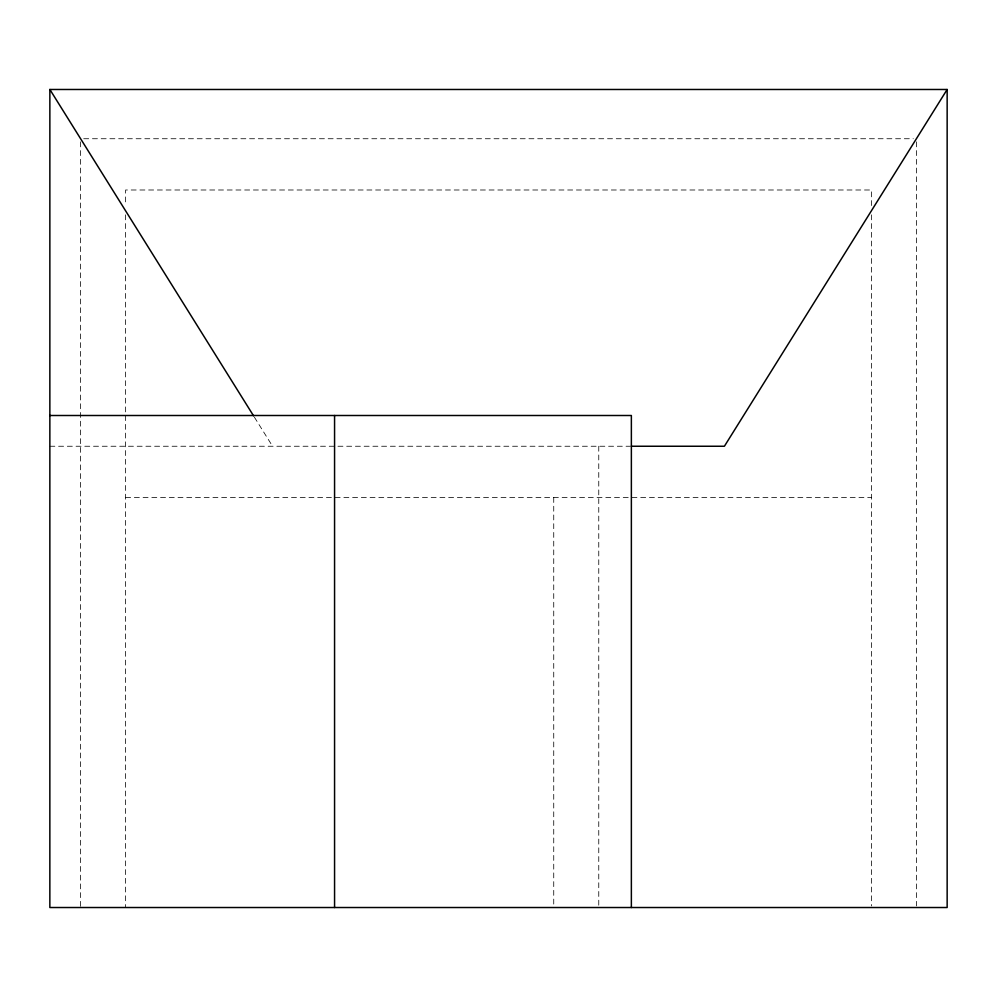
<?xml version="1.0" encoding="UTF-8"?>
<svg xmlns="http://www.w3.org/2000/svg" width="997" height="997" viewBox="0 0 997 997"><rect width="100%" height="100%" fill="white"/><g stroke="black" fill="none" stroke-linecap="round" stroke-linejoin="round"><path stroke-width="0.75" stroke-dasharray="4.99 3.74" d="M83.711 138.733L913.289 138.733M49.862 446.245L629.78 446.245M125.622 497.503L871.378 497.503M254.397 417.182L272.542 446.245M916.405 141.848L916.405 905.961M871.378 205.556L871.378 189.991L125.622 189.991L125.622 205.556M871.378 214.841L871.378 905.961M598.761 446.245L598.761 905.961M553.734 497.503L553.734 905.961M125.622 214.841L125.622 907.519M80.595 141.848L80.595 907.519"/><path stroke-width="1.5" d="M947.15 89.481L947.15 907.519L49.85 907.519L49.862 89.481L947.15 89.481L724.408 446.245L631.238 446.245M49.85 415.5L631.363 415.5L631.363 907.519M49.862 89.481L253.574 415.861M334.568 415.5L334.568 907.519"/></g></svg>
